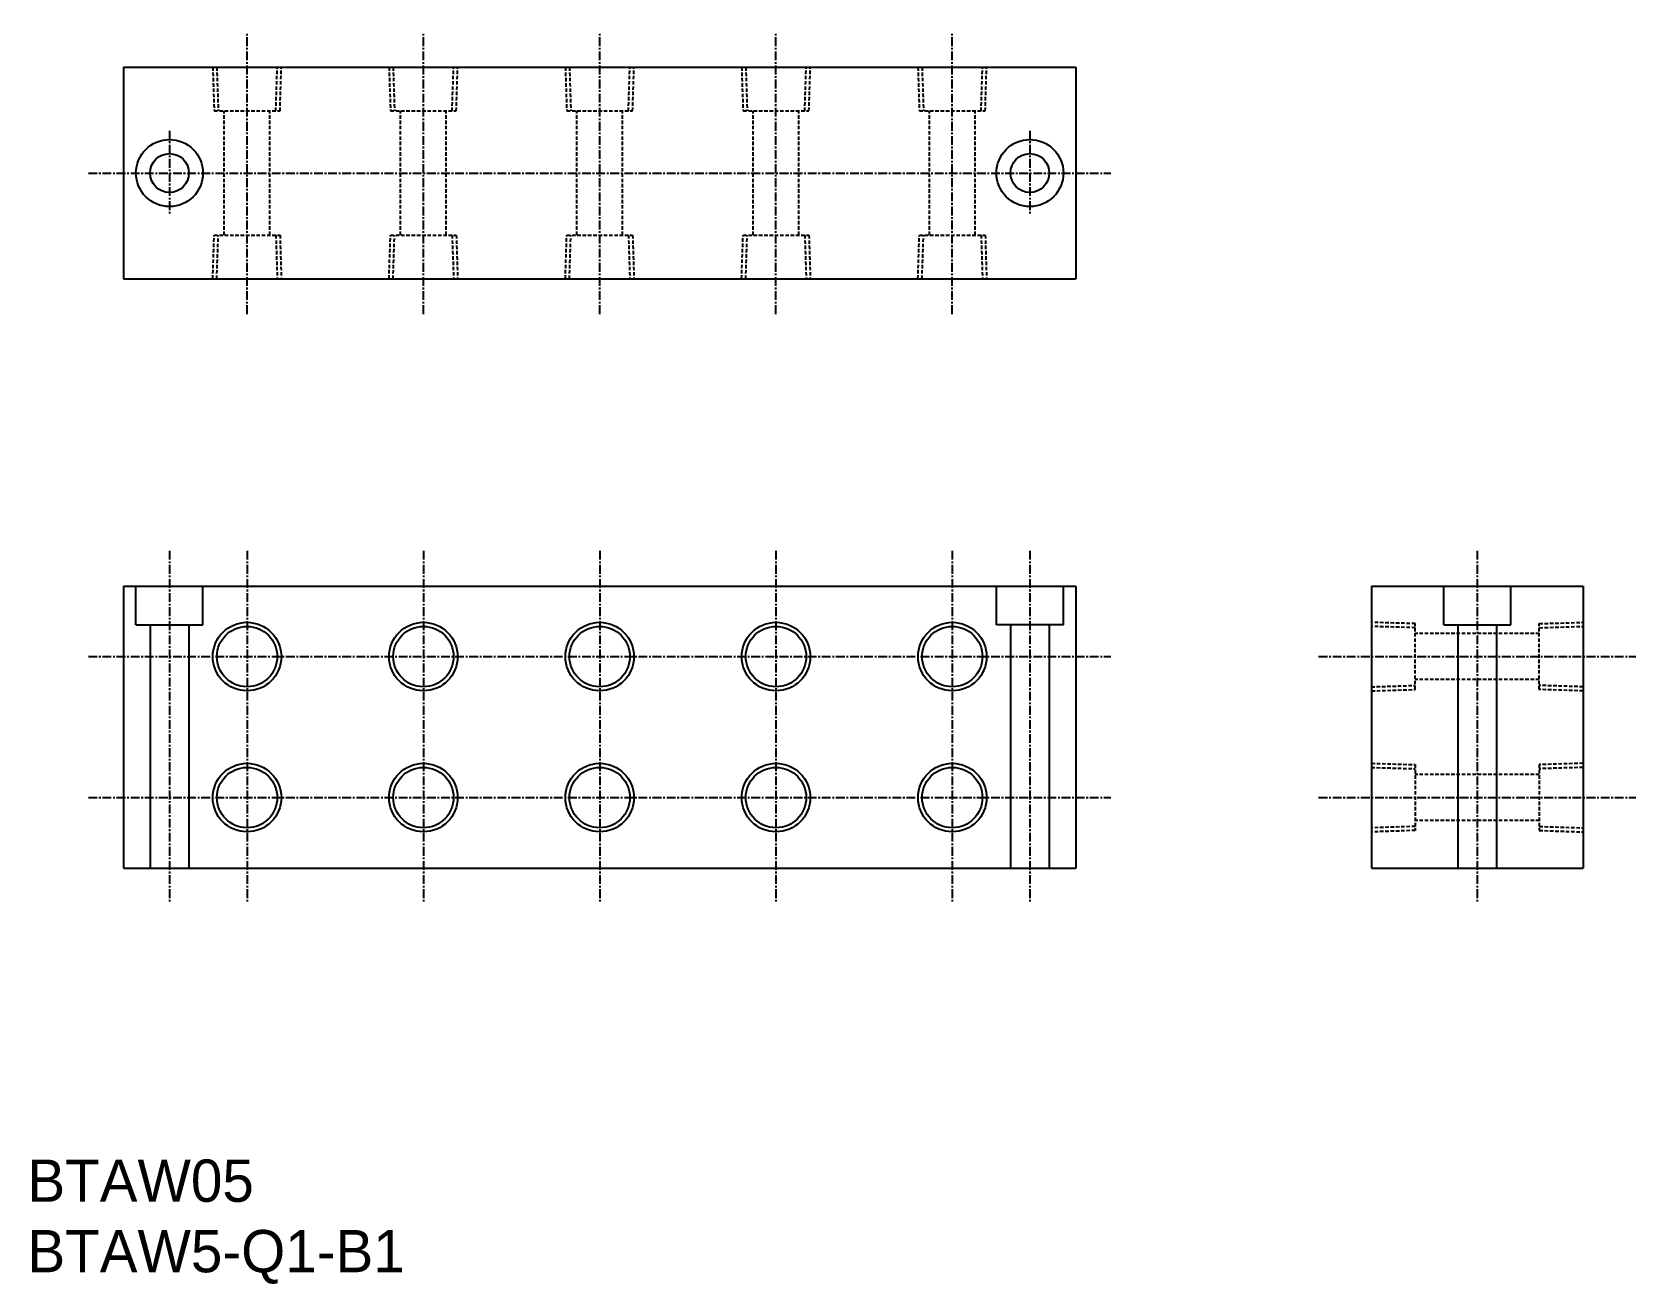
# Model space of a CAD drawing. Extents: x 453 to 681, y 115 to 293.
import ezdxf

# ---------------------------------------------------------------- set-up
doc = ezdxf.new("R2010")
doc.units = 0
doc.linetypes.add('CENTER', pattern=[2, 1.25, -0.25, 0.25, -0.25])
doc.linetypes.add('DASHED', pattern=[0.75, 0.5, -0.25])
doc.layers.get('0').update_dxf_attribs({"linetype": 'CONTINUOUS'})
doc.layers.add('CENTER', color=1, linetype='CENTER')

msp = doc.modelspace()

# ---------------------------------------------------------------- linework, layer by layer
at = {"color": 7, "linetype": 'CONTINUOUS'}
for p, q in [((466.34, 287.82), (601.34, 287.82)), ((466.34, 287.82), (466.34, 257.82)), ((601.34, 287.82), (601.34, 257.82)), ((466.34, 257.82), (601.34, 257.82)), ((466.34, 214.23), (601.34, 214.23)), ((466.34, 214.23), (466.34, 174.23)), ((468.09, 208.73), (468.09, 214.23)), ((477.59, 208.73), (477.59, 214.23)), ((590.09, 208.73), (590.09, 214.23)), ((599.59, 208.73), (599.59, 214.23)), ((601.34, 214.23), (601.34, 174.23)), ((643.28, 214.23), (673.28, 214.23)), ((643.28, 214.23), (643.28, 174.23)), ((653.53, 208.73), (653.53, 214.23)), ((663.03, 208.73), (663.03, 214.23)), ((673.28, 214.23), (673.28, 174.23)), ((468.09, 208.73), (477.59, 208.73)), ((470.09, 208.73), (470.09, 174.23)), ((475.59, 208.73), (475.59, 174.23)), ((599.59, 208.73), (590.09, 208.73)), ((592.09, 208.73), (592.09, 174.23)), ((597.59, 208.73), (597.59, 174.23)), ((653.53, 208.73), (663.03, 208.73)), ((655.53, 208.73), (655.53, 174.23)), ((661.03, 208.73), (661.03, 174.23)), ((466.34, 174.23), (601.34, 174.23)), ((643.28, 174.23), (673.28, 174.23))]:
    msp.add_line(p, q, dxfattribs=at)
at = {"color": 3, "linetype": 'DASHED'}
for p, q in [((478.97, 287.82), (479.17, 281.62)), ((479.55, 287.83), (479.75, 281.62)), ((487.92, 281.62), (488.12, 287.83)), ((488.51, 281.62), (488.7, 287.82)), ((503.97, 287.82), (504.17, 281.62)), ((504.55, 287.83), (504.75, 281.62)), ((512.92, 281.62), (513.12, 287.83)), ((513.51, 281.62), (513.7, 287.82)), ((528.97, 287.82), (529.17, 281.62)), ((529.55, 287.83), (529.75, 281.62)), ((537.92, 281.62), (538.12, 287.83)), ((538.51, 281.62), (538.7, 287.82)), ((553.97, 287.82), (554.17, 281.62)), ((554.55, 287.83), (554.75, 281.62)), ((562.92, 281.62), (563.12, 287.83)), ((563.51, 281.62), (563.7, 287.82)), ((578.97, 287.82), (579.17, 281.62)), ((579.55, 287.83), (579.75, 281.62)), ((587.92, 281.62), (588.12, 287.83)), ((588.51, 281.62), (588.7, 287.82)), ((479.17, 281.62), (488.51, 281.62)), ((480.59, 264.02), (480.59, 281.62)), ((487.09, 264.02), (487.09, 281.62)), ((504.17, 281.62), (513.51, 281.62)), ((505.59, 264.02), (505.59, 281.62)), ((512.09, 264.02), (512.09, 281.62)), ((529.17, 281.62), (538.51, 281.62)), ((530.59, 264.02), (530.59, 281.62)), ((537.09, 264.02), (537.09, 281.62)), ((554.17, 281.62), (563.51, 281.62)), ((555.59, 264.02), (555.59, 281.62)), ((562.09, 264.02), (562.09, 281.62)), ((579.17, 281.62), (588.51, 281.62)), ((580.59, 264.02), (580.59, 281.62)), ((587.09, 264.02), (587.09, 281.62)), ((478.97, 257.82), (479.17, 264.02)), ((479.17, 264.02), (488.51, 264.02)), ((479.55, 257.8), (479.75, 264.02)), ((487.92, 264.02), (488.12, 257.8)), ((488.51, 264.02), (488.7, 257.82)), ((503.97, 257.82), (504.17, 264.02)), ((504.17, 264.02), (513.51, 264.02)), ((504.55, 257.8), (504.75, 264.02)), ((512.92, 264.02), (513.12, 257.8)), ((513.51, 264.02), (513.7, 257.82)), ((528.97, 257.82), (529.17, 264.02)), ((529.17, 264.02), (538.51, 264.02)), ((529.55, 257.8), (529.75, 264.02)), ((537.92, 264.02), (538.12, 257.8)), ((538.51, 264.02), (538.7, 257.82)), ((553.97, 257.82), (554.17, 264.02)), ((554.17, 264.02), (563.51, 264.02)), ((554.55, 257.8), (554.75, 264.02)), ((562.92, 264.02), (563.12, 257.8)), ((563.51, 264.02), (563.7, 257.82)), ((578.97, 257.82), (579.17, 264.02)), ((579.17, 264.02), (588.51, 264.02)), ((579.55, 257.8), (579.75, 264.02)), ((587.92, 264.02), (588.12, 257.8)), ((588.51, 264.02), (588.7, 257.82)), ((649.48, 208.32), (643.26, 208.51)), ((649.48, 208.9), (643.28, 209.09)), ((649.48, 199.56), (649.48, 208.9)), ((667.08, 207.48), (649.48, 207.48)), ((667.08, 208.9), (673.28, 209.09)), ((667.08, 199.56), (667.08, 208.9)), ((667.08, 208.32), (673.29, 208.51)), ((643.26, 199.94), (649.48, 200.14)), ((667.08, 200.98), (649.48, 200.98)), ((673.29, 199.94), (667.08, 200.14)), ((643.28, 199.36), (649.48, 199.56)), ((673.28, 199.36), (667.08, 199.56)), ((643.28, 189.09), (649.48, 188.9)), ((649.48, 188.9), (649.48, 179.56)), ((673.28, 189.09), (667.08, 188.9)), ((667.08, 188.9), (667.08, 179.56)), ((643.26, 188.51), (649.48, 188.32)), ((667.08, 187.48), (649.48, 187.48)), ((673.29, 188.51), (667.08, 188.32)), ((649.48, 180.14), (643.26, 179.94)), ((667.08, 180.98), (649.48, 180.98)), ((667.08, 180.14), (673.29, 179.94)), ((649.48, 179.56), (643.28, 179.36)), ((667.08, 179.56), (673.28, 179.36))]:
    msp.add_line(p, q, dxfattribs=at)
at = {"color": 7, "linetype": 'CONTINUOUS'}
for centre, radius in [((472.84, 272.82), 4.75), ((594.84, 272.82), 4.75), ((472.84, 272.82), 2.75), ((594.84, 272.82), 2.75), ((483.84, 204.23), 4.28), ((508.84, 204.23), 4.28), ((533.84, 204.23), 4.28), ((558.84, 204.23), 4.28), ((583.84, 204.23), 4.28), ((483.84, 184.23), 4.28), ((508.84, 184.23), 4.28), ((533.84, 184.23), 4.28), ((558.84, 184.23), 4.28), ((583.84, 184.23), 4.28)]:
    msp.add_circle(centre, radius, dxfattribs=at)
at = {"color": 3, "linetype": 'CONTINUOUS'}
for centre in [(483.84, 204.23), (508.84, 204.23), (533.84, 204.23), (558.84, 204.23), (583.84, 204.23), (483.84, 184.23), (508.84, 184.23), (533.84, 184.23), (558.84, 184.23), (583.84, 184.23)]:
    msp.add_circle(centre, 4.86, dxfattribs=at)
at = {"layer": 'CENTER', "color": 1, "linetype": 'CENTER'}
for p, q in [((483.84, 252.82), (483.84, 292.82)), ((508.84, 252.82), (508.84, 292.82)), ((533.84, 252.82), (533.84, 292.82)), ((558.84, 252.82), (558.84, 292.82)), ((583.84, 252.82), (583.84, 292.82)), ((472.84, 278.82), (472.84, 266.82)), ((594.84, 278.82), (594.84, 266.82)), ((461.34, 272.82), (606.34, 272.82)), ((472.84, 219.23), (472.84, 169.23)), ((483.84, 219.23), (483.84, 169.23)), ((508.84, 219.23), (508.84, 169.23)), ((533.84, 219.23), (533.84, 169.23)), ((558.84, 219.23), (558.84, 169.23)), ((583.84, 219.23), (583.84, 169.23)), ((594.84, 219.23), (594.84, 169.23)), ((658.28, 219.23), (658.28, 169.23)), ((461.34, 204.23), (606.34, 204.23)), ((635.78, 204.23), (680.78, 204.23)), ((461.34, 184.23), (606.34, 184.23)), ((635.78, 184.23), (680.78, 184.23))]:
    msp.add_line(p, q, dxfattribs=at)

# ---------------------------------------------------------------- texts
at = {"color": 7, "linetype": 'CONTINUOUS'}
for s, p in [('BTAW05', (452.7, 126.89)), ('BTAW5-Q1-B1', (452.7, 116.89))]:
    msp.add_text(s, height=6, dxfattribs=at).set_placement(p)

doc.saveas('drawing.dxf')
